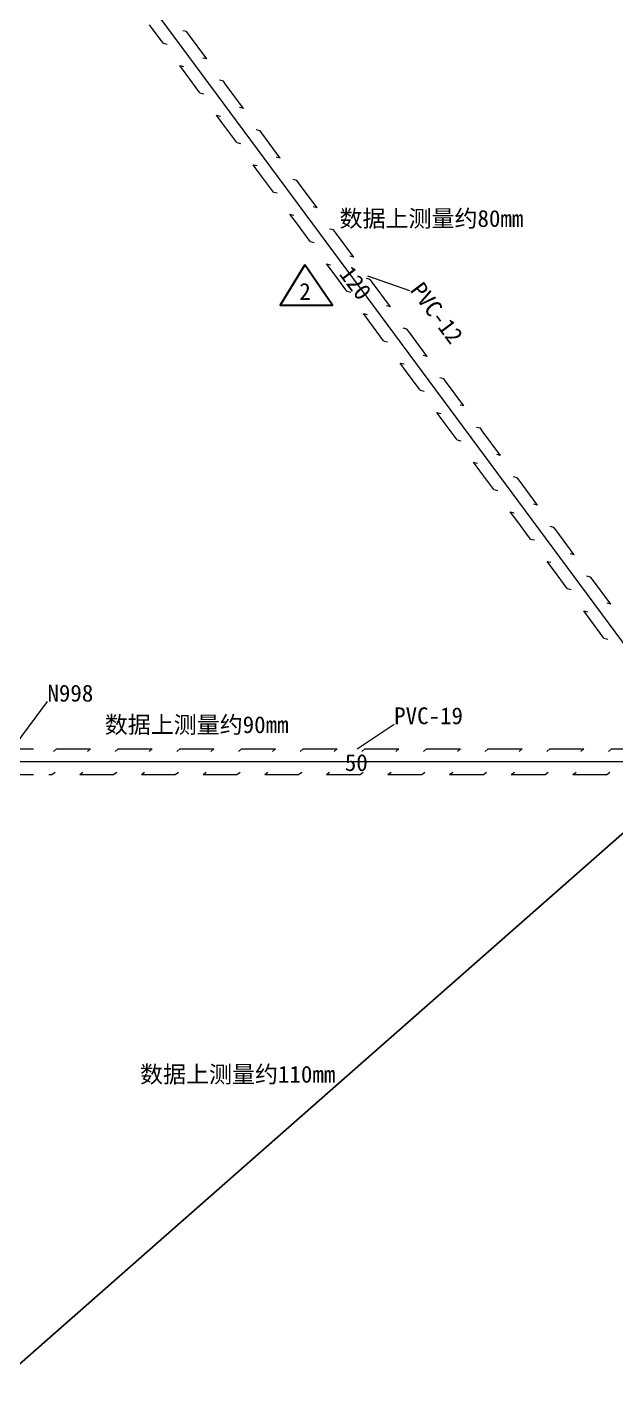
# Model space of a CAD drawing. Header units: millimetres. Extents: x 6 to 3615, y -854 to 0.
# Drawn here: x 463.5 to 559, y -665.2 to -446.2 of the extents above; entities that cross this region are included whole.
import ezdxf

# ---------------------------------------------------------------- set-up
doc = ezdxf.new("R2010")
doc.units = ezdxf.units.MM
doc.styles.add('4eff5b8b_Style', font='simfang.ttf')

msp = doc.modelspace()

# ---------------------------------------------------------------- linework, layer by layer
at = {"color": 1}
msp.add_line((573.27, -565.19), (459.56, -665.19), dxfattribs=at)
at = {"linetype": 'Continuous', "lineweight": 13}
for points in [[(574.52, -565.19), (459.56, -410.19)], [(518.71, -486.45), (525.51, -488.82)], [(459.56, -565.19), (466.81, -555.44)], [(517.04, -563.11), (523.04, -559.11)], [(574.52, -565.19), (459.56, -565.19)]]:
    msp.add_lwpolyline(points, dxfattribs=at)
at = {"linetype": 'Continuous', "lineweight": 0}
for points in [[(485.59, -448.78), (483.35, -445.77)], [(489.38, -446.9), (488.74, -446.75)], [(485.59, -448.78), (486.22, -448.93)], [(489.68, -447.3), (489.38, -446.9)], [(492.65, -451.32), (489.68, -447.3)], [(492.65, -451.32), (492.02, -451.17)], [(489.31, -453.8), (488.27, -452.4)], [(488.27, -452.4), (488.9, -452.55)], [(491.54, -456.81), (489.31, -453.8)], [(495.34, -454.93), (494.7, -454.78)], [(495.63, -455.34), (495.34, -454.93)], [(498.61, -459.35), (495.63, -455.34)], [(491.54, -456.81), (492.17, -456.97)], [(498.61, -459.35), (497.98, -459.2)], [(495.27, -461.83), (494.22, -460.43)], [(494.22, -460.43), (494.85, -460.58)], [(497.5, -464.85), (495.27, -461.83)], [(501.29, -462.97), (500.66, -462.81)], [(501.59, -463.37), (501.29, -462.97)], [(504.57, -467.38), (501.59, -463.37)], [(497.5, -464.85), (498.13, -465)], [(501.22, -469.86), (500.18, -468.46)], [(500.18, -468.46), (500.81, -468.61)], [(504.57, -467.38), (503.93, -467.23)], [(503.46, -472.88), (501.22, -469.86)], [(507.25, -471), (506.62, -470.84)], [(503.46, -472.88), (504.09, -473.03)], [(507.55, -471.4), (507.25, -471)], [(510.53, -475.42), (507.55, -471.4)], [(510.53, -475.42), (509.89, -475.26)], [(507.18, -477.9), (506.14, -476.49)], [(506.14, -476.49), (506.77, -476.65)], [(509.41, -480.91), (507.18, -477.9)], [(513.21, -479.03), (512.57, -478.88)], [(513.5, -479.43), (513.21, -479.03)], [(516.48, -483.45), (513.5, -479.43)], [(509.41, -480.91), (510.04, -481.06)], [(516.48, -483.45), (515.85, -483.29)], [(513.14, -485.93), (512.09, -484.52)], [(512.09, -484.52), (512.73, -484.68)], [(515.37, -488.94), (513.14, -485.93)], [(519.16, -487.06), (518.53, -486.91)], [(519.46, -487.46), (519.16, -487.06)], [(522.44, -491.48), (519.46, -487.46)], [(515.37, -488.94), (516, -489.1)], [(519.09, -493.96), (518.05, -492.56)], [(518.05, -492.56), (518.68, -492.71)], [(522.44, -491.48), (521.81, -491.33)], [(521.33, -496.97), (519.09, -493.96)], [(525.12, -495.09), (524.49, -494.94)], [(521.33, -496.97), (521.96, -497.13)], [(525.42, -495.49), (525.12, -495.09)], [(528.4, -499.51), (525.42, -495.49)], [(528.4, -499.51), (527.76, -499.36)], [(525.05, -501.99), (524.01, -500.59)], [(524.01, -500.59), (524.64, -500.74)], [(527.28, -505.01), (525.05, -501.99)], [(531.08, -503.13), (530.45, -502.97)], [(531.38, -503.53), (531.08, -503.13)], [(534.35, -507.54), (531.38, -503.53)], [(527.28, -505.01), (527.92, -505.16)], [(534.35, -507.54), (533.72, -507.39)], [(531.01, -510.03), (529.96, -508.62)], [(529.96, -508.62), (530.6, -508.77)], [(533.24, -513.04), (531.01, -510.03)], [(537.03, -511.16), (536.4, -511.01)], [(537.33, -511.56), (537.03, -511.16)], [(540.31, -515.58), (537.33, -511.56)], [(533.24, -513.04), (533.87, -513.19)], [(536.96, -518.06), (535.92, -516.65)], [(535.92, -516.65), (536.55, -516.81)], [(540.31, -515.58), (539.68, -515.42)], [(539.2, -521.07), (536.96, -518.06)], [(542.99, -519.19), (542.36, -519.04)], [(539.2, -521.07), (539.83, -521.22)], [(543.29, -519.59), (542.99, -519.19)], [(546.27, -523.61), (543.29, -519.59)], [(546.27, -523.61), (545.64, -523.46)], [(542.92, -526.09), (541.88, -524.68)], [(541.88, -524.68), (542.51, -524.84)], [(545.15, -529.1), (542.92, -526.09)], [(548.95, -527.22), (548.32, -527.07)], [(549.24, -527.62), (548.95, -527.22)], [(552.22, -531.64), (549.24, -527.62)], [(545.15, -529.1), (545.79, -529.26)], [(552.22, -531.64), (551.59, -531.49)], [(548.88, -534.12), (547.83, -532.72)], [(547.83, -532.72), (548.47, -532.87)], [(551.11, -537.14), (548.88, -534.12)], [(554.9, -535.26), (554.27, -535.1)], [(555.2, -535.66), (554.9, -535.26)], [(558.18, -539.67), (555.2, -535.66)], [(551.11, -537.14), (551.74, -537.29)], [(554.83, -542.15), (553.79, -540.75)], [(553.79, -540.75), (554.42, -540.9)], [(558.18, -539.67), (557.55, -539.52)], [(557.07, -545.17), (554.83, -542.15)], [(557.07, -545.17), (557.7, -545.32)], [(459.56, -563.11), (464.56, -563.11)], [(468.29, -563.11), (467.79, -563.53)], [(468.29, -563.11), (472.04, -563.11)], [(472.04, -563.11), (473.79, -563.11)], [(473.79, -563.11), (473.29, -563.53)], [(478.29, -563.11), (477.79, -563.53)], [(478.29, -563.11), (482.04, -563.11)], [(482.04, -563.11), (483.79, -563.11)], [(483.79, -563.11), (483.29, -563.53)], [(488.29, -563.11), (487.79, -563.53)], [(488.29, -563.11), (492.04, -563.11)], [(492.04, -563.11), (493.79, -563.11)], [(493.79, -563.11), (493.29, -563.53)], [(498.29, -563.11), (497.79, -563.53)], [(498.29, -563.11), (502.04, -563.11)], [(502.04, -563.11), (503.79, -563.11)], [(503.79, -563.11), (503.29, -563.53)], [(508.29, -563.11), (507.79, -563.53)], [(508.29, -563.11), (512.04, -563.11)], [(512.04, -563.11), (513.79, -563.11)], [(513.79, -563.11), (513.29, -563.53)], [(518.29, -563.11), (517.79, -563.53)], [(518.29, -563.11), (522.04, -563.11)], [(522.04, -563.11), (523.79, -563.11)], [(523.79, -563.11), (523.29, -563.53)], [(528.29, -563.11), (527.79, -563.53)], [(528.29, -563.11), (532.04, -563.11)], [(532.04, -563.11), (533.79, -563.11)], [(533.79, -563.11), (533.29, -563.53)], [(538.29, -563.11), (537.79, -563.53)], [(538.29, -563.11), (542.04, -563.11)], [(542.04, -563.11), (543.79, -563.11)], [(543.79, -563.11), (543.29, -563.53)], [(548.29, -563.11), (547.79, -563.53)], [(548.29, -563.11), (552.04, -563.11)], [(552.04, -563.11), (553.79, -563.11)], [(553.79, -563.11), (553.29, -563.53)], [(558.29, -563.11), (557.79, -563.53)], [(558.29, -563.11), (562.04, -563.11)], [(459.56, -567.28), (464.56, -567.28)], [(467.04, -567.28), (467.54, -567.28)], [(467.54, -567.28), (468.04, -566.86)], [(472.04, -567.28), (472.54, -566.86)], [(472.04, -567.28), (477.04, -567.28)], [(477.04, -567.28), (477.54, -567.28)], [(477.54, -567.28), (478.04, -566.86)], [(482.04, -567.28), (482.54, -566.86)], [(482.04, -567.28), (487.04, -567.28)], [(487.04, -567.28), (487.54, -567.28)], [(487.54, -567.28), (488.04, -566.86)], [(492.04, -567.28), (492.54, -566.86)], [(492.04, -567.28), (497.04, -567.28)], [(497.04, -567.28), (497.54, -567.28)], [(497.54, -567.28), (498.04, -566.86)], [(502.04, -567.28), (502.54, -566.86)], [(502.04, -567.28), (507.04, -567.28)], [(507.04, -567.28), (507.54, -567.28)], [(507.54, -567.28), (508.04, -566.86)], [(512.04, -567.28), (512.54, -566.86)], [(512.04, -567.28), (517.04, -567.28)], [(517.04, -567.28), (517.54, -567.28)], [(517.54, -567.28), (518.04, -566.86)], [(522.04, -567.28), (522.54, -566.86)], [(522.04, -567.28), (527.04, -567.28)], [(527.04, -567.28), (527.54, -567.28)], [(527.54, -567.28), (528.04, -566.86)], [(532.04, -567.28), (532.54, -566.86)], [(532.04, -567.28), (537.04, -567.28)], [(537.04, -567.28), (537.54, -567.28)], [(537.54, -567.28), (538.04, -566.86)], [(542.04, -567.28), (542.54, -566.86)], [(542.04, -567.28), (547.04, -567.28)], [(547.04, -567.28), (547.54, -567.28)], [(547.54, -567.28), (548.04, -566.86)], [(552.04, -567.28), (552.54, -566.86)], [(552.04, -567.28), (557.04, -567.28)], [(557.04, -567.28), (557.54, -567.28)], [(557.54, -567.28), (558.04, -566.86)]]:
    msp.add_lwpolyline(points, dxfattribs=at)
at = {"linetype": 'Continuous', "lineweight": 30}
msp.add_lwpolyline([(508.56, -484.69), (504.56, -491.19), (513.06, -491.19), (508.56, -484.69)], dxfattribs=at)

# ---------------------------------------------------------------- texts
at = {"color": 1, "linetype": 'Continuous', "style": '4eff5b8b_Style'}
for s, height, p in [('数据上测量约80mm', 2.734, (514.18, -478.53)), ('数据上测量约90mm', 2.734, (476.1, -560.55)), ('数据上测量约110mm', 2.7344, (481.82, -617.19))]:
    msp.add_text(s, height=height, dxfattribs=at).set_placement(p)
at = {"linetype": 'Continuous', "style": '4eff5b8b_Style'}
for s, p in [('120', (514.01, -486.2)), ('PVC-12', (525.51, -488.83))]:
    msp.add_text(s, height=2.734, rotation=-53, dxfattribs=at).set_placement(p)
for s, height, p in [('2', 2.73, (507.66, -490.36)), ('N998', 2.734, (466.81, -555.44)), ('PVC-19', 2.734, (523.04, -559.11)), ('50', 2.734, (515.04, -566.69))]:
    msp.add_text(s, height=height, dxfattribs=at).set_placement(p)

doc.saveas('drawing.dxf')
